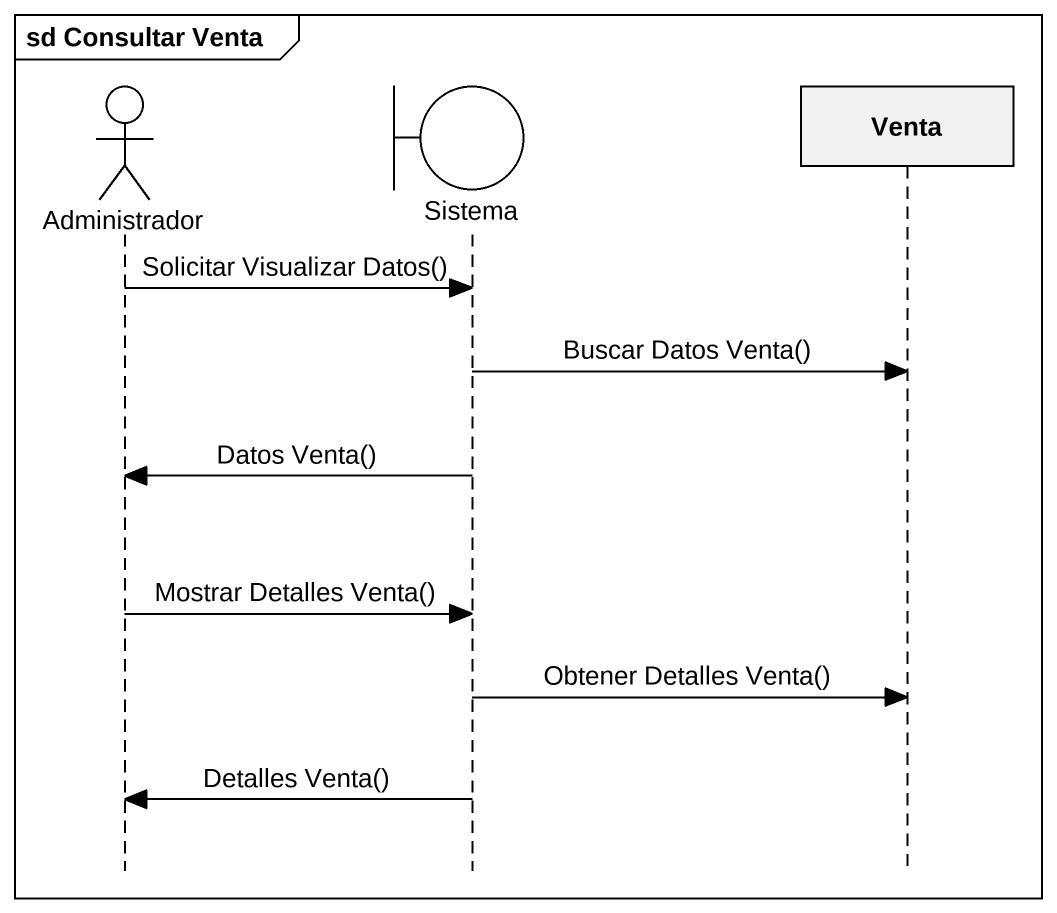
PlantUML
@startuml
mainframe sd Consultar Venta
hide footbox
actor Administrador
boundary Sistema
participant Venta

Administrador -> Sistema : Solicitar Visualizar Datos()
Sistema -> Venta : Buscar Datos Venta()
Sistema -> Administrador : Datos Venta()
Administrador -> Sistema : Mostrar Detalles Venta()
Sistema -> Venta : Obtener Detalles Venta()
Sistema -> Administrador : Detalles Venta()
@enduml
